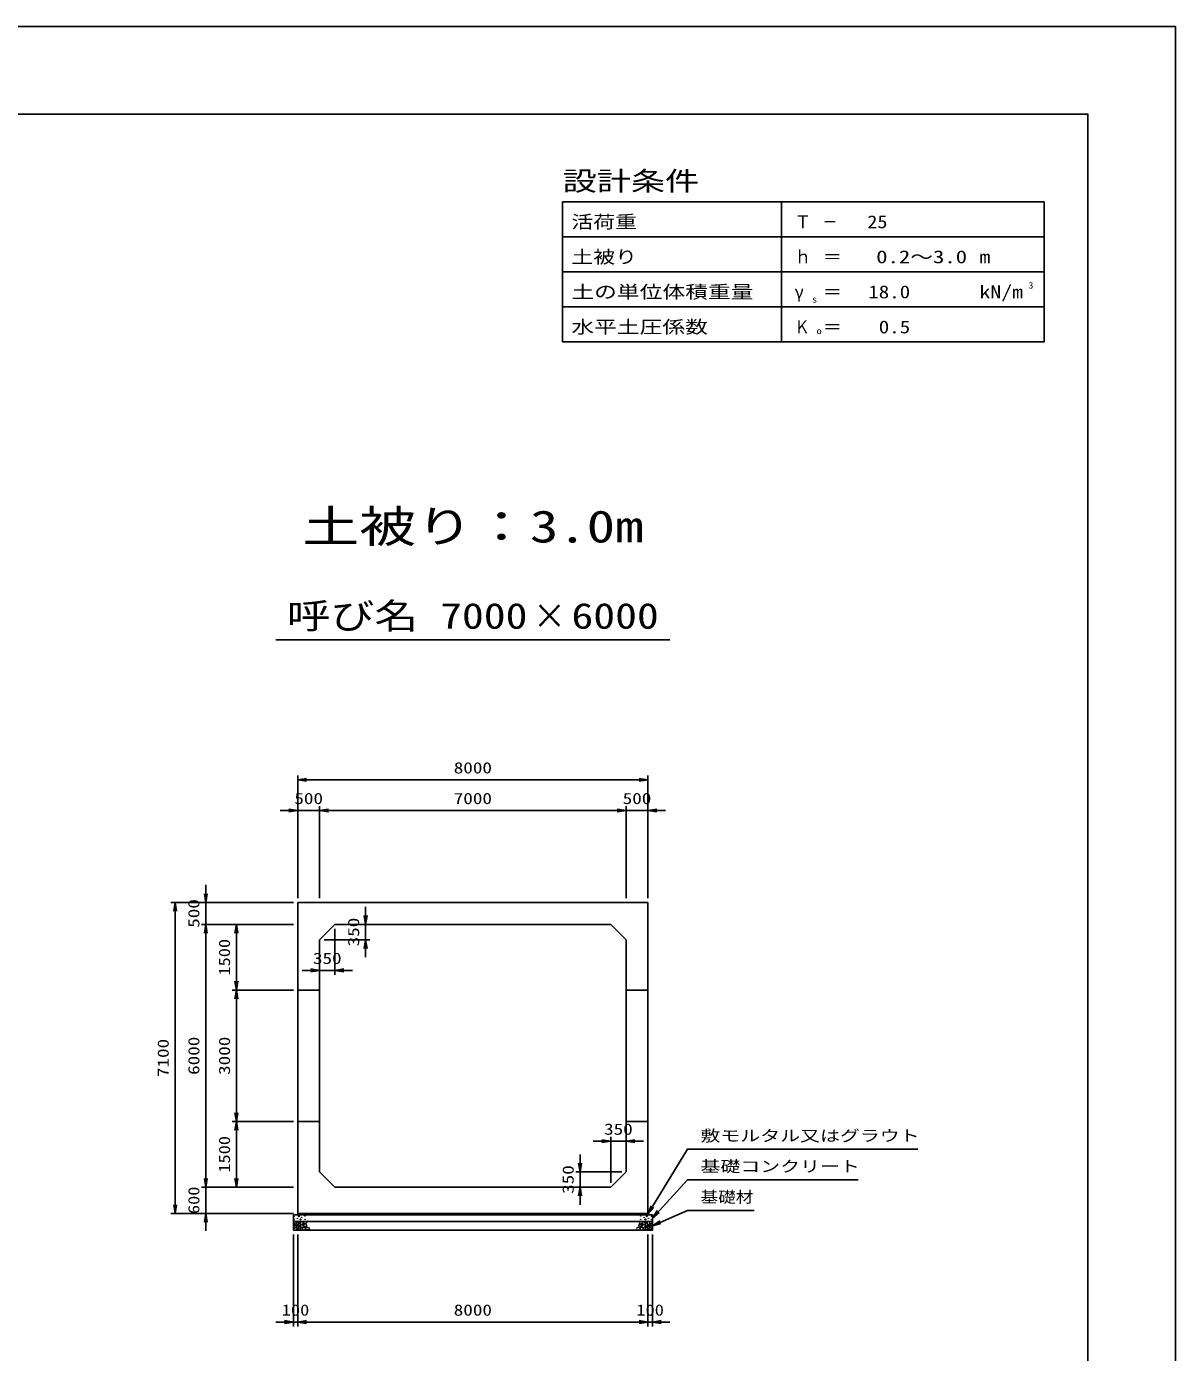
# Model space of a CAD drawing. Units: millimetres at full size. Extents: x 0 to 84100, y 0 to 59400.
# Drawn here: x 57854 to 84100, y 29126 to 59400 of the extents above; entities that cross this region are included whole.
import ezdxf
from ezdxf.enums import TextEntityAlignment as Align

# ---------------------------------------------------------------- set-up
doc = ezdxf.new("R2010")
doc.units = ezdxf.units.MM
for name, color, linetype, lineweight in [('D-DCR-HCHn', 4, 'Continuous', 9), ('D-STR-DIM', 7, 'Continuous', 25), ('D-STR-STRn', 1, 'Continuous', 25), ('D-STR-TXT', 7, 'Continuous', 25), ('D-TTL', 2, 'Continuous', 25), ('D-TTL-FRAM', 2, 'Continuous', 25), ('D-TTL-LINE', 7, 'Continuous', 25), ('D-TTL-TXT', 7, 'Continuous', 25)]:
    doc.layers.add(name, color=color, linetype=linetype, lineweight=lineweight)
doc.styles.add('ＭＳ ゴシック', font='')
doc.styles.get('ＭＳ ゴシック').set_extended_font_data('MS Gothic')

# ---------------------------------------------------------------- blocks, each defined once
blk = doc.blocks.new('open_arrow')
at = {"color": 0, "linetype": 'Continuous', "lineweight": -2}
blk.add_lwpolyline([(7.5, 1.25), (0, 0), (7.5, -1.25)], dxfattribs=at)

msp = doc.modelspace()

# ---------------------------------------------------------------- linework, layer by layer
at = {"layer": 'D-DCR-HCHn'}
for points in [[(64001.198, 32111.594), (63980.395, 32116.217), (63961.904, 32106.971), (63959.592, 32086.168), (63964.215, 32069.988), (63987.33, 32063.053), (64003.51, 32063.053), (64010.444, 32074.611), (64010.444, 32100.037)], [(64019.69, 32113.906), (64012.756, 32093.102), (64015.067, 32069.988), (63998.887, 32044.562), (64019.69, 32033.005), (64042.805, 32044.562), (64056.673, 32063.053), (64061.296, 32093.102), (64056.673, 32109.283), (64042.805, 32116.217)], [(64123.447, 32036.214), (64110.689, 32040.569), (64109.425, 32068.678), (64122.512, 32097.359), (64139.448, 32113.536), (64171.403, 32107.032), (64174.133, 32071.913), (64163.816, 32059.876), (64135.739, 32044.301)], [(64182.012, 32079.601), (64175.964, 32085.086), (64174.897, 32090.792), (64178.414, 32103.305), (64188.71, 32117.61), (64211.004, 32116.105), (64232.571, 32105.811), (64247.195, 32085.597), (64245.021, 32072.456), (64238.02, 32065.716), (64226.769, 32063.215), (64210.511, 32067.483), (64189.289, 32074.481)], [(71917.988, 32079.601), (71924.036, 32085.086), (71925.103, 32090.792), (71921.586, 32103.305), (71911.29, 32117.61), (71888.996, 32116.105), (71867.429, 32105.811), (71852.805, 32085.597), (71854.979, 32072.456), (71861.98, 32065.716), (71873.231, 32063.215), (71889.489, 32067.483), (71910.711, 32074.481)], [(71976.553, 32036.214), (71989.311, 32040.569), (71990.575, 32068.678), (71977.488, 32097.359), (71960.552, 32113.536), (71928.597, 32107.032), (71925.867, 32071.913), (71936.184, 32059.876), (71964.261, 32044.301)], [(72080.31, 32113.906), (72087.244, 32093.102), (72084.933, 32069.988), (72101.113, 32044.562), (72080.31, 32033.005), (72057.195, 32044.562), (72043.327, 32063.053), (72038.704, 32093.102), (72043.327, 32109.283), (72057.195, 32116.217)], [(72098.802, 32111.594), (72119.605, 32116.217), (72138.096, 32106.971), (72140.408, 32086.168), (72135.785, 32069.988), (72112.67, 32063.053), (72096.49, 32063.053), (72089.556, 32074.611), (72089.556, 32100.037)], [(63957.281, 32053.808), (63950.346, 32033.005), (63959.592, 32019.136), (63982.707, 32016.824), (63998.488, 32023.599), (63991.952, 32039.939), (63996.575, 32049.185), (63987.33, 32058.431), (63973.461, 32063.053)], [(64001.155, 31977.009), (64018.277, 32002.692), (64016.137, 32009.112), (63992.594, 32015.533), (63971.192, 32013.393), (63956.21, 32000.551), (63954.07, 31985.57), (63956.21, 31970.588), (63973.332, 31966.308)], [(64009.716, 31923.503), (64024.698, 31929.924), (64028.978, 31951.326), (64020.417, 31966.308), (64005.435, 31970.588), (63986.173, 31968.448), (63964.771, 31959.887), (63954.07, 31947.045), (63954.07, 31932.064), (63960.49, 31923.503), (63986.173, 31925.643)], [(64024.313, 32033.005), (64012.756, 32023.759), (64017.379, 32016.824), (64033.559, 32016.824), (64040.493, 32019.136), (64045.116, 32028.382), (64038.182, 32035.316)], [(64061.082, 31977.009), (64071.783, 32002.692), (64063.222, 32013.393), (64037.539, 32013.393), (64026.838, 32009.112), (64016.137, 31994.131), (64016.137, 31981.289), (64026.838, 31964.167), (64039.679, 31962.027)], [(64056.801, 31929.924), (64056.801, 31955.606), (64046.1, 31962.027), (64035.399, 31955.606), (64033.259, 31940.625), (64035.399, 31927.783), (64050.381, 31923.503)], [(64058.985, 32058.431), (64047.427, 32030.693), (64056.673, 32019.136), (64084.411, 32019.136), (64095.968, 32023.759), (64107.525, 32039.939), (64107.525, 32053.808), (64095.968, 32072.299), (64082.099, 32074.611)], [(64097.466, 31925.643), (64103.886, 31944.905), (64101.746, 31966.308), (64116.728, 31989.85), (64097.466, 32000.551), (64076.063, 31989.85), (64063.222, 31972.728), (64058.941, 31944.905), (64063.222, 31929.924), (64076.063, 31923.503)], [(64093.185, 32000.551), (64103.886, 32009.112), (64099.606, 32015.533), (64084.624, 32015.533), (64078.204, 32013.393), (64073.923, 32004.832), (64080.344, 31998.411)], [(64114.588, 31927.783), (64133.85, 31923.503), (64150.972, 31932.064), (64153.112, 31951.326), (64150.968, 31974.878), (64127.429, 31982.327), (64112.447, 31978.603), (64106.027, 31962.027), (64106.027, 31938.484)], [(64163.203, 31979.532), (64127.829, 31986.129), (64112.782, 31998.266), (64108.03, 32017.263), (64122.713, 32031.629), (64151.323, 32039.69), (64172.97, 32026.761), (64186.961, 32009.347), (64183.002, 31991.67)], [(64154.798, 32045.711), (64156.454, 32039.566), (64162.011, 32035.193), (64174.19, 32033.302), (64185.305, 32039.802), (64195.592, 32049.138), (64204.858, 32057.333), (64204.635, 32063.462), (64198.736, 32068.875), (64184.203, 32070.356), (64171.47, 32064.383), (64162.011, 32055.165), (64157.281, 32050.556)], [(64162.352, 31973.637), (64177.306, 31982.556), (64203.44, 31982.292), (64224.93, 31963.525), (64228.643, 31934.899), (64214.853, 31924.245), (64178.098, 31921.871), (64161.731, 31931.633), (64157.172, 31954.06)], [(64243.372, 32011.832), (64248.688, 32016.874), (64255.476, 32025.68), (64257.145, 32033.275), (64253.144, 32047.685), (64239.088, 32058.67), (64218.907, 32057.89), (64191.698, 32043.001), (64182.086, 32030.757), (64185.152, 32016.784), (64194.778, 32010.04), (64203.599, 32009.145), (64217.363, 32009.524), (64230.808, 32011.002)], [(64199.971, 31985.265), (64204.183, 31988.446), (64207.686, 31993.505), (64207.81, 32000.431), (64203.414, 32006.067), (64195.769, 32007.977), (64189.356, 32006.179), (64187.704, 32000.442), (64186.896, 31994.835), (64187.881, 31987.456), (64193.975, 31984.127)], [(64227.597, 31970.331), (64217.895, 31975.079), (64210.89, 31983.822), (64210.719, 31995.084), (64214.942, 32005.627), (64230.189, 32007.625), (64245.054, 32008.018), (64259.481, 32002.512), (64261.849, 31993.273), (64249.54, 31982.195), (64234.555, 31973.15)], [(64259.972, 31922.493), (64244.837, 31924.274), (64234.866, 31929.787), (64230.835, 31942.722), (64230.945, 31954.963), (64240.172, 31971.678), (64258.242, 31982.822), (64285.731, 31978.403), (64307.453, 31970.334), (64312.643, 31946.125), (64308.03, 31928.257), (64286.884, 31922.877)], [(71840.028, 31922.493), (71855.163, 31924.274), (71865.134, 31929.787), (71869.165, 31942.722), (71869.055, 31954.963), (71859.828, 31971.678), (71841.758, 31982.822), (71814.269, 31978.403), (71792.547, 31970.334), (71787.357, 31946.125), (71791.97, 31928.257), (71813.116, 31922.877)], [(71872.403, 31970.331), (71882.105, 31975.079), (71889.11, 31983.822), (71889.281, 31995.084), (71885.058, 32005.627), (71869.811, 32007.625), (71854.946, 32008.018), (71840.519, 32002.512), (71838.151, 31993.273), (71850.46, 31982.195), (71865.445, 31973.15)], [(71856.628, 32011.832), (71851.312, 32016.874), (71844.524, 32025.68), (71842.855, 32033.275), (71846.856, 32047.685), (71860.912, 32058.67), (71881.093, 32057.89), (71908.302, 32043.001), (71917.914, 32030.757), (71914.848, 32016.784), (71905.222, 32010.04), (71896.401, 32009.145), (71882.637, 32009.524), (71869.192, 32011.002)], [(71937.648, 31973.637), (71922.694, 31982.556), (71896.56, 31982.292), (71875.07, 31963.525), (71871.357, 31934.899), (71885.147, 31924.245), (71921.902, 31921.871), (71938.269, 31931.633), (71942.828, 31954.06)], [(71900.029, 31985.265), (71895.817, 31988.446), (71892.314, 31993.505), (71892.19, 32000.431), (71896.586, 32006.067), (71904.231, 32007.977), (71910.644, 32006.179), (71912.296, 32000.442), (71913.104, 31994.835), (71912.119, 31987.456), (71906.025, 31984.127)], [(71945.202, 32045.711), (71943.546, 32039.566), (71937.989, 32035.193), (71925.81, 32033.302), (71914.695, 32039.802), (71904.408, 32049.138), (71895.142, 32057.333), (71895.365, 32063.462), (71901.264, 32068.875), (71915.797, 32070.356), (71928.53, 32064.383), (71937.989, 32055.165), (71942.719, 32050.556)], [(71936.797, 31979.532), (71972.171, 31986.129), (71987.218, 31998.266), (71991.97, 32017.263), (71977.287, 32031.629), (71948.677, 32039.69), (71927.03, 32026.761), (71913.039, 32009.347), (71916.998, 31991.67)], [(71985.412, 31927.783), (71966.15, 31923.503), (71949.028, 31932.064), (71946.888, 31951.326), (71949.032, 31974.878), (71972.571, 31982.327), (71987.553, 31978.603), (71993.973, 31962.027), (71993.973, 31938.484)], [(72002.534, 31925.643), (71996.114, 31944.905), (71998.254, 31966.308), (71983.272, 31989.85), (72002.534, 32000.551), (72023.937, 31989.85), (72036.778, 31972.728), (72041.059, 31944.905), (72036.778, 31929.924), (72023.937, 31923.503)], [(72041.015, 32058.431), (72052.573, 32030.693), (72043.327, 32019.136), (72015.589, 32019.136), (72004.032, 32023.759), (71992.475, 32039.939), (71992.475, 32053.808), (72004.032, 32072.299), (72017.901, 32074.611)], [(72006.815, 32000.551), (71996.114, 32009.112), (72000.394, 32015.533), (72015.376, 32015.533), (72021.796, 32013.393), (72026.077, 32004.832), (72019.656, 31998.411)], [(72038.918, 31977.009), (72028.217, 32002.692), (72036.778, 32013.393), (72062.461, 32013.393), (72073.162, 32009.112), (72083.863, 31994.131), (72083.863, 31981.289), (72073.162, 31964.167), (72060.321, 31962.027)], [(72043.199, 31929.924), (72043.199, 31955.606), (72053.9, 31962.027), (72064.601, 31955.606), (72066.741, 31940.625), (72064.601, 31927.783), (72049.619, 31923.503)], [(72075.687, 32033.005), (72087.244, 32023.759), (72082.621, 32016.824), (72066.441, 32016.824), (72059.507, 32019.136), (72054.884, 32028.382), (72061.818, 32035.316)], [(72090.284, 31923.503), (72075.302, 31929.924), (72071.022, 31951.326), (72079.583, 31966.308), (72094.565, 31970.588), (72113.827, 31968.448), (72135.229, 31959.887), (72145.93, 31947.045), (72145.93, 31932.064), (72139.51, 31923.503), (72113.827, 31925.643)], [(72098.845, 31977.009), (72081.723, 32002.692), (72083.863, 32009.112), (72107.406, 32015.533), (72128.808, 32013.393), (72143.79, 32000.551), (72145.93, 31985.57), (72143.79, 31970.588), (72126.668, 31966.308)], [(72142.719, 32053.808), (72149.654, 32033.005), (72140.408, 32019.136), (72117.293, 32016.824), (72101.512, 32023.599), (72108.048, 32039.939), (72103.425, 32049.185), (72112.67, 32058.431), (72126.539, 32063.053)]]:
    msp.add_lwpolyline(points, close=True, dxfattribs=at)
for points in [[(64093.432, 32118.547), (64076.093, 32116.446), (64064.258, 32108.701), (64064.626, 32089.819), (64070.514, 32076.087), (64085.025, 32076.185), (64105.107, 32079.153), (64114.799, 32093.689), (64124.082, 32103.492), (64126.884, 32114.345), (64114.099, 32118.547), (64093.082, 32118.547)], [(72006.568, 32118.547), (72023.907, 32116.446), (72035.742, 32108.701), (72035.374, 32089.819), (72029.486, 32076.087), (72014.975, 32076.185), (71994.893, 32079.153), (71985.201, 32093.689), (71975.918, 32103.492), (71973.116, 32114.345), (71985.901, 32118.547), (72006.918, 32118.547)]]:
    msp.add_lwpolyline(points, dxfattribs=at)
for centre, radius in [((63966.091, 32236.145), 4.5), ((63967.803, 32155.879), 4.5), ((64043.437, 32188.641), 4.5), ((64075.004, 32236.145), 11.25), ((64109.996, 32164.955), 11.25), ((64141.563, 32212.459), 4.5), ((64217.197, 32245.221), 4.5), ((64218.909, 32164.955), 4.5), ((71881.091, 32164.955), 4.5), ((71882.803, 32245.221), 4.5), ((71958.437, 32212.459), 4.5), ((71990.004, 32164.955), 11.25), ((72024.996, 32236.145), 11.25), ((72056.563, 32188.641), 4.5), ((72132.197, 32155.879), 4.5), ((72133.909, 32236.145), 4.5)]:
    msp.add_circle(centre, radius, dxfattribs=at)
at = {"layer": 'D-STR-DIM'}
for p, q in [((64050, 39500), (64050, 42300)), ((64050, 42200), (72050, 42200)), ((72050, 39500), (72050, 42300)), ((63650, 41500), (64950, 41500)), ((64050, 39500), (64050, 41600)), ((64550, 39500), (64550, 41600)), ((64550, 39500), (64550, 41600)), ((64550, 41500), (71550, 41500)), ((71150, 41500), (72450, 41500)), ((71550, 39500), (71550, 41600)), ((71550, 39500), (71550, 41600)), ((72050, 39500), (72050, 41600)), ((61950, 38500), (61950, 39800)), ((63950, 39400), (61150, 39400)), ((61250, 32300), (61250, 39400)), ((63950, 39400), (61850, 39400)), ((65600, 38150), (65600, 39300)), ((63950, 38900), (61850, 38900)), ((63950, 38900), (61850, 38900)), ((61950, 32900), (61950, 38900)), ((63950, 38900), (62550, 38900)), ((62650, 37400), (62650, 38900)), ((64900, 38800), (64900, 37750)), ((65000, 38900), (65700, 38900)), ((64550, 38450), (64550, 37750)), ((64650, 38550), (65700, 38550)), ((65300, 37850), (64150, 37850)), ((63950, 37400), (62550, 37400)), ((63950, 37400), (62550, 37400)), ((62650, 37400), (62650, 34400)), ((63950, 34400), (62550, 34400)), ((63950, 34400), (62550, 34400)), ((62650, 32900), (62650, 34400)), ((70800, 33950), (71950, 33950)), ((71200, 33000), (71200, 34050)), ((71550, 33350), (71550, 34050)), ((70500, 33650), (70500, 32500)), ((61950, 31900), (61950, 33300)), ((71450, 33250), (70400, 33250)), ((63950, 32900), (61850, 32900)), ((63950, 32900), (61850, 32900)), ((63950, 32900), (62550, 32900)), ((71100, 32900), (70400, 32900)), ((63950, 32300), (61150, 32300)), ((63950, 32300), (61850, 32300)), ((63950, 31820), (63950, 29720)), ((64050, 31820), (64050, 29720)), ((64050, 31820), (64050, 29720)), ((72050, 31820), (72050, 29720)), ((72050, 31820), (72050, 29720)), ((72150, 31820), (72150, 29720)), ((63550, 29820), (64450, 29820)), ((64050, 29820), (72050, 29820)), ((71650, 29820), (72550, 29820))]:
    msp.add_line(p, q, dxfattribs=at)
at = {"layer": 'D-STR-STRn'}
for p, q in [((64050, 39400), (72050, 39400)), ((64050, 32300), (64050, 39400)), ((72050, 39400), (72050, 32300)), ((64550, 38550), (64900, 38900)), ((64900, 38900), (71200, 38900)), ((71200, 38900), (71550, 38550)), ((64550, 33250), (64550, 38550)), ((71550, 38550), (71550, 33250)), ((64550, 37400), (64050, 37400)), ((71550, 37400), (72050, 37400)), ((64550, 34400), (64050, 34400)), ((71550, 34400), (72050, 34400)), ((64900, 32900), (64550, 33250)), ((71550, 33250), (71200, 32900)), ((71200, 32900), (64900, 32900)), ((72150, 32270), (63950, 32270)), ((63950, 31920), (63950, 32270)), ((72150, 32120), (63950, 32120)), ((72050, 32300), (64050, 32300)), ((64050, 32300), (64050, 32270)), ((72050, 32300), (72050, 32270)), ((72150, 32270), (72150, 31920)), ((72150, 31920), (63950, 31920))]:
    msp.add_line(p, q, dxfattribs=at)
at = {"layer": 'D-STR-TXT'}
for points in [[(72050, 32285), (72950, 33770), (73150, 33770), (78217.513, 33770)], [(72150, 32195), (72950, 33070), (73150, 33070), (76853.046, 33070)], [(72150, 32020), (72950, 32370), (73150, 32370), (74479.442, 32370)]]:
    msp.add_lwpolyline(points, dxfattribs=at)
at = {"layer": 'D-TTL'}
for points in [[(0, 0), (84100, 0), (84100, 59400), (0, 59400)], [(2000, 2000), (82100, 2000), (82100, 57400), (2000, 57400)]]:
    msp.add_lwpolyline(points, close=True, dxfattribs=at)
at = {"layer": 'D-TTL-FRAM'}
for p, q in [((81100, 55400), (70100, 55400)), ((70100, 55400), (70100, 52200)), ((81100, 55400), (81100, 52200)), ((81100, 52200), (70100, 52200))]:
    msp.add_line(p, q, dxfattribs=at)
at = {"layer": 'D-TTL-LINE'}
for p, q in [((75100, 55400), (75100, 52200)), ((81100, 54600), (70100, 54600)), ((81100, 53800), (70100, 53800)), ((81100, 53000), (70100, 53000))]:
    msp.add_line(p, q, dxfattribs=at)
at = {"layer": 'D-TTL-TXT'}
msp.add_line((63550, 45400), (72550, 45400), dxfattribs=at)

# ---------------------------------------------------------------- block references
at = {"layer": 'D-STR-DIM', "xscale": 26.7, "yscale": 26.7}
for p in [(64050, 42200), (64550, 41500), (64550, 41500), (72050, 41500), (64900, 37850), (71550, 33950), (64050, 29820), (64050, 29820), (72150, 29820)]:
    msp.add_blockref('open_arrow', p, dxfattribs=at)
for p, rotation in [((72050, 42200), 180), ((64050, 41500), 180), ((71550, 41500), 180), ((71550, 41500), 180), ((61250, 39400), 270), ((61950, 39400), 90), ((65600, 38900), 90), ((61950, 38900), 270), ((61950, 38900), 270), ((62650, 38900), 270), ((65600, 38550), 270), ((64550, 37850), 180), ((62650, 37400), 90), ((62650, 37400), 270), ((62650, 34400), 90), ((62650, 34400), 270), ((71200, 33950), 180), ((70500, 33250), 90), ((61950, 32900), 90), ((61950, 32900), 90), ((62650, 32900), 90), ((70500, 32900), 270), ((61250, 32300), 90), ((61950, 32300), 270), ((63950, 29820), 180), ((72050, 29820), 180), ((72050, 29820), 180)]:
    msp.add_blockref('open_arrow', p, dxfattribs=dict(at, rotation=rotation))
at = {"layer": 'D-STR-TXT', "xscale": 26.7, "yscale": 26.7}
for p, rotation in [((72050, 32285), 58.8), ((72150, 32195), 47.6), ((72150, 32020), 23.6)]:
    msp.add_blockref('open_arrow', p, dxfattribs=dict(at, rotation=rotation))

# ---------------------------------------------------------------- texts
at = {"layer": 'D-STR-DIM', "style": 'ＭＳ ゴシック'}
for s, width, p in [('8000', 1.25, (68050, 42475)), ('500', 1.25, (64300, 41775)), ('7000', 1.25, (68050, 41775)), ('500', 1.25, (71800, 41775)), ('350', 1.25, (64725, 38125)), ('350', 1.25, (71375, 34225)), ('100', 1.2, (64000, 30095)), ('8000', 1.25, (68050, 30095)), ('100', 1.2, (72100, 30095))]:
    msp.add_text(s, height=256.6, dxfattribs=dict(at, width=width)).set_placement(p, align=Align.MIDDLE_CENTER)
for s, width, p in [('500', 1.25, (61675, 39150)), ('350', 1.25, (65325, 38725)), ('1500', 1.2, (62375, 38150)), ('7100', 1.25, (60975, 35850)), ('6000', 1.25, (61675, 35900)), ('3000', 1.25, (62375, 35900)), ('1500', 1.2, (62375, 33650)), ('350', 1.25, (70225, 33075)), ('600', 1.2, (61675, 32600))]:
    msp.add_text(s, height=256.6, rotation=90, dxfattribs=dict(at, width=width)).set_placement(p, align=Align.MIDDLE_CENTER)
at = {"layer": 'D-STR-TXT', "style": 'ＭＳ ゴシック'}
for s, width, p in [('敷モルタル又はグラウト', 1.3, (73250, 33870)), ('基礎コンクリート', 1.3, (73250, 33170)), ('基礎材', 1.15, (73250, 32470))]:
    msp.add_text(s, height=256.6, dxfattribs=dict(at, width=width)).set_placement(p, align=Align.BOTTOM_LEFT)
at = {"layer": 'D-TTL-TXT', "style": 'ＭＳ ゴシック'}
for s, height, width, p in [('設計条件', 439.9, 1.3, (70100, 55520)), ('活荷重', 293.3, 1.25, (70300, 54706.667)), ('Ｔ', 293.3, 0.95, (75400, 54706.667)), ('－', 293.3, 0.85, (76040, 54706.667)), ('土被り', 293.3, 1.25, (70300, 53906.667)), ('ｈ', 293.3, 0.95, (75400, 53906.667)), ('＝', 293.3, 1.1, (76040, 53906.667)), ('m', 293.3, 1.25, (79620, 53906.667)), ('土の単位体積重量', 293.3, 1.3, (70300, 53106.667)), ('γ', 293.3, 0.95, (75400, 53106.667)), ('＝', 293.3, 1.1, (76040, 53106.667)), ('kN/m', 293.3, 1.25, (79620, 53106.667)), ('3', 146.6, 1.15, (80740, 53373.333)), ('s', 146.6, 1.15, (75800, 53053.333)), ('水平土圧係数', 293.3, 1.3, (70300, 52306.667)), ('Ｋ', 293.3, 0.85, (75400, 52306.667)), ('o', 146.6, 1.2, (75900, 52333.333)), ('＝', 293.3, 1.1, (76040, 52306.667))]:
    msp.add_text(s, height=height, dxfattribs=dict(at, width=width)).set_placement(p, align=Align.BOTTOM_LEFT)
for s, width, p in [('25', 1.15, (77520.203, 54706.667)), ('0.2～3.0', 1.3, (79339.492, 53906.667)), ('18.0', 1.2, (78040, 53106.667)), ('0.5', 1.2, (78040, 52306.667))]:
    msp.add_text(s, height=293.3, dxfattribs=dict(at, width=width)).set_placement(p, align=Align.BOTTOM_RIGHT)
for s, height, width, p in [('土被り：3.0m', 733.1, 1.3, (68050, 47400)), ('呼び名', 586.5, 1.25, (65300, 45475)), ('7000', 586.5, 1.25, (68300, 45475)), ('×', 586.5, 0.95, (69800, 45475)), ('6000', 586.5, 1.25, (71300, 45475))]:
    msp.add_text(s, height=height, dxfattribs=dict(at, width=width)).set_placement(p, align=Align.BOTTOM_CENTER)

doc.saveas('drawing.dxf')
